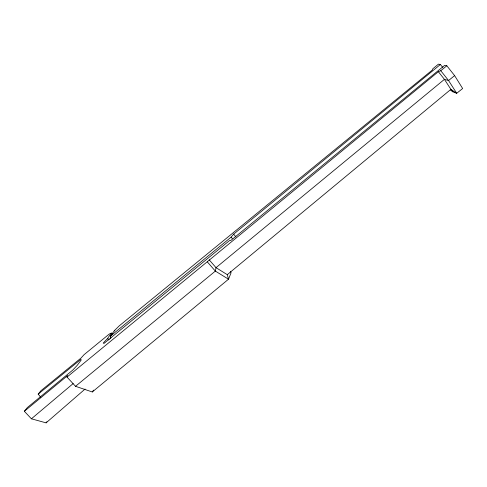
<?xml version="1.0" encoding="UTF-8"?>
<svg xmlns="http://www.w3.org/2000/svg" width="487" height="487" viewBox="0 0 487 487"><rect width="100%" height="100%" fill="white"/><g stroke="black" fill="none" stroke-linecap="round" stroke-linejoin="round"><path stroke-width="0.73" d="M230.564 271.533L231.088 272.708L228.525 279.203L92.299 391.968L75.522 386.301L67.017 377.078L67.754 375.477L24.35 411.278L31.412 418.802L46.101 422.862L85.073 389.052M110.476 338.538L110.689 338.106A1.966 1.82 52.8 0 0 110.348 336.194L114.512 330.503L119.315 325.803L432.225 70.116L432.833 68.758L438.464 64.138L440.382 64.509A15.225 1.418 51 0 0 442.841 67.541M92.299 391.968L93.51 390.124M112.862 333.845A2.192 2.015 32.1 0 1 111.371 333.078L107.53 338.502L103.232 343.031L103.944 343.463L229.511 240.584L230.674 240.602L444.68 65.343L446.816 65.751L454.614 75.613L462.65 88.512L456.721 93.285L452.934 91.836L450.487 90.065M46.101 422.862L46.91 421.736M24.35 411.278L27.333 407.576L72.746 370.102L77.11 365.451L81.098 360.185L80.976 359.266L38.187 394.111L40.762 397.289M38.187 394.111L40.896 390.744L81.073 358L84.062 354.676L109.179 334.106L111.371 333.078M110.318 336.219L231.112 237.145L233.644 234.15L440.382 64.509M67.017 377.078L438.361 71.705L440.765 70.7L446.816 65.751M31.412 418.802L73.166 383.573M207.346 261.915L215.351 271.095L228.525 279.203L227.289 274.668L450.889 89.352L456.721 93.285L448.557 80.532L440.765 70.7M75.522 386.301L215.351 271.095L216.009 267.655L444.43 79.351L448.557 80.532L454.614 75.613M227.289 274.668L216.009 267.655L209.173 259.808M450.883 89.608L452.934 91.836M108.686 339.92L107.53 338.502A1.966 1.82 52.8 0 0 109.301 339.25M438.361 71.705L444.43 79.351L450.889 89.352M114.512 330.503A2.192 2.015 32.1 0 1 114.835 330.965M231.112 237.145A7.433 1.723 50.7 0 1 232.323 238.636M233.644 234.15A14.05 3.214 50.7 0 1 235.915 236.95"/></g></svg>
